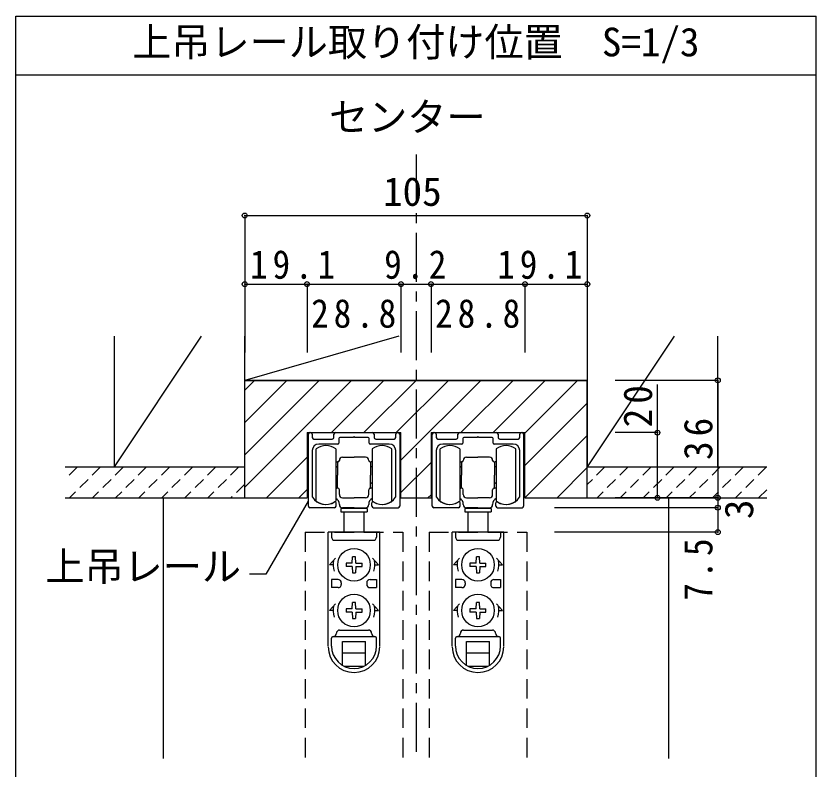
# Model space of a CAD drawing. Units: millimetres on the paper, enlarged 5 times, with parts at other scales. Extents: x -973 to 977, y -718 to 696.
# Drawn here: x -318.5 to 90.2, y -497.3 to -112.2 of the extents above; entities that cross this region are included whole.
import ezdxf
from ezdxf.enums import TextEntityAlignment as Align

# ---------------------------------------------------------------- set-up
doc = ezdxf.new("R2010")
doc.units = ezdxf.units.MM
doc.header["$LTSCALE"] = 5
doc.header["$PDMODE"] = 32
doc.header["$PDSIZE"] = 2.5
for name, pattern in [('CHAIN1', [8, 5, -1, 1, -1]), ('DASHED1', [1.8, 1.2, -0.6]), ('DASHED2', [3, 2, -1])]:
    doc.linetypes.add(name, pattern=pattern)
for name, color, linetype in [('0-A_文字', 3, 'Continuous'), ('2-1_通り芯', 4, 'CHAIN1'), ('2-2_柱', 7, 'Continuous'), ('2-3_仕上', 2, 'Continuous'), ('2-4_枠', 3, 'Continuous'), ('2-6_扉', 7, 'DASHED2'), ('2-7_金物', 7, 'Continuous'), ('2-A_寸法', 7, 'Continuous'), ('2-B_ﾊｯﾁ', 7, 'Continuous'), ('2-C', 4, 'DASHED1')]:
    doc.layers.add(name, color=color, linetype=linetype)
doc.styles.add('ＭＳ ゴシック', font='')
doc.styles.get('ＭＳ ゴシック').set_extended_font_data('MS Gothic')

msp = doc.modelspace()

# ---------------------------------------------------------------- linework, layer by layer
at = {"layer": '0-A_文字'}
for p, q in [((-318.487, -112.235), (90.22, -112.235)), ((-318.487, -526.5), (-318.487, -112.235)), ((90.22, -526.5), (90.22, -112.235)), ((-318.487, -142.235), (90.22, -142.235))]:
    msp.add_line(p, q, dxfattribs=at)
at = {"layer": '2-1_通り芯'}
msp.add_line((-114.133, -182.957), (-114.133, -491.378), dxfattribs=at)
at = {"layer": '2-2_柱'}
for p, q in [((-268.3, -275.808), (-268.3, -342.475)), ((-223.855, -275.808), (-268.3, -342.475)), ((-201.633, -342.475), (-201.633, -275.808)), ((-122.883, -275.808), (-201.633, -298.308)), ((-26.633, -275.808), (-26.633, -342.475)), ((17.811, -275.808), (-26.633, -342.475)), ((40.033, -342.475), (40.033, -275.808)), ((-26.633, -298.308), (-201.633, -298.308)), ((-268.3, -342.475), (-201.633, -342.475)), ((-26.633, -342.475), (40.033, -342.475))]:
    msp.add_line(p, q, dxfattribs=at)
at = {"layer": '2-3_仕上'}
for p, q in [((-293.3, -342.475), (-201.633, -342.475)), ((-26.633, -342.475), (65.033, -342.475)), ((-293.3, -358.308), (-201.633, -358.308)), ((-26.633, -358.308), (65.033, -358.308))]:
    msp.add_line(p, q, dxfattribs=at)
at = {"layer": '2-4_枠'}
for p, q in [((-201.633, -298.308), (-26.633, -298.308)), ((-201.633, -358.308), (-201.633, -298.308)), ((-26.633, -358.308), (-26.633, -298.308)), ((-169.8, -324.975), (-121.8, -324.975)), ((-169.8, -324.975), (-169.8, -358.308)), ((-121.8, -358.308), (-121.8, -324.975)), ((-106.467, -324.975), (-58.467, -324.975)), ((-106.467, -324.975), (-106.467, -358.308)), ((-58.467, -358.308), (-58.467, -324.975)), ((-243.3, -358.308), (-243.3, -491.378)), ((-201.633, -358.308), (-169.8, -358.308)), ((-121.8, -358.308), (-106.467, -358.308)), ((-58.467, -358.308), (-26.633, -358.308)), ((15.033, -491.378), (15.033, -358.308))]:
    msp.add_line(p, q, dxfattribs=at)
at = {"layer": '2-6_扉'}
for p, q in [((-170.8, -375.808), (-170.8, -491.378)), ((-107.467, -375.808), (-57.467, -375.808)), ((-107.467, -375.808), (-107.467, -491.378)), ((-57.467, -375.808), (-57.467, -491.378))]:
    msp.add_line(p, q, dxfattribs=at)
msp.add_lwpolyline([(-170.8, -375.808), (-120.8, -375.808), (-120.8, -491.378)], dxfattribs=at)
at = {"layer": '2-7_金物'}
for p, q in [((-169.133, -362.475), (-169.133, -325.808)), ((-168.3, -324.975), (-167.967, -324.975)), ((-167.133, -325.808), (-167.133, -327.475)), ((-156.05, -327.475), (-156.05, -325.808)), ((-155.217, -324.975), (-136.383, -324.975)), ((-135.55, -325.808), (-135.55, -327.475)), ((-124.467, -327.475), (-124.467, -325.808)), ((-123.633, -324.975), (-123.3, -324.975)), ((-122.467, -325.808), (-122.467, -362.475)), ((-105.8, -362.475), (-105.8, -325.808)), ((-104.967, -324.975), (-104.633, -324.975)), ((-103.8, -325.808), (-103.8, -327.475)), ((-92.717, -327.475), (-92.717, -325.808)), ((-91.883, -324.975), (-73.05, -324.975)), ((-72.217, -325.808), (-72.217, -327.475)), ((-61.133, -327.475), (-61.133, -325.808)), ((-60.3, -324.975), (-59.967, -324.975)), ((-59.133, -325.808), (-59.133, -362.475)), ((-166.3, -328.308), (-156.883, -328.308)), ((-154.05, -330.808), (-163.8, -330.808)), ((-153.55, -327.975), (-153.55, -330.308)), ((-138.05, -330.308), (-138.05, -327.975)), ((-127.8, -330.808), (-137.55, -330.808)), ((-134.717, -328.308), (-125.3, -328.308)), ((-102.967, -328.308), (-93.55, -328.308)), ((-90.717, -330.808), (-100.467, -330.808)), ((-90.217, -327.975), (-90.217, -330.308)), ((-74.717, -330.308), (-74.717, -327.975)), ((-64.467, -330.808), (-74.217, -330.808)), ((-71.383, -328.308), (-61.967, -328.308)), ((-167.133, -334.142), (-167.133, -357.68)), ((-165.133, -359.975), (-165.133, -333.308)), ((-155.133, -333.308), (-155.133, -346.642)), ((-136.467, -333.308), (-136.467, -346.642)), ((-126.467, -359.975), (-126.467, -333.308)), ((-124.467, -357.68), (-124.467, -334.142)), ((-103.8, -334.142), (-103.8, -357.68)), ((-101.8, -359.975), (-101.8, -333.308)), ((-91.8, -333.308), (-91.8, -346.642)), ((-73.133, -333.308), (-73.133, -346.642)), ((-63.133, -359.975), (-63.133, -333.308)), ((-61.133, -357.68), (-61.133, -334.142)), ((-151.633, -337.475), (-145.8, -337.475)), ((-139.967, -337.475), (-145.8, -337.475)), ((-88.3, -337.475), (-82.467, -337.475)), ((-76.633, -337.475), (-82.467, -337.475)), ((-155.133, -339.975), (-154.633, -339.975)), ((-155.133, -342.475), (-154.3, -342.475)), ((-154.3, -340.308), (-154.633, -339.975)), ((-154.633, -342.475), (-154.3, -342.142)), ((-154.3, -339.975), (-154.3, -346.642)), ((-154.133, -339.975), (-154.3, -339.975)), ((-137.467, -339.975), (-137.3, -339.975)), ((-137.3, -339.975), (-137.3, -346.642)), ((-137.3, -340.308), (-136.967, -339.975)), ((-136.967, -342.475), (-137.3, -342.142)), ((-136.467, -342.475), (-137.3, -342.475)), ((-136.467, -339.975), (-136.967, -339.975)), ((-91.8, -339.975), (-91.3, -339.975)), ((-91.8, -342.475), (-90.967, -342.475)), ((-90.967, -340.308), (-91.3, -339.975)), ((-91.3, -342.475), (-90.967, -342.142)), ((-90.967, -339.975), (-90.967, -346.642)), ((-90.8, -339.975), (-90.967, -339.975)), ((-74.133, -339.975), (-73.967, -339.975)), ((-73.967, -339.975), (-73.967, -346.642)), ((-73.967, -340.308), (-73.633, -339.975)), ((-73.633, -342.475), (-73.967, -342.142)), ((-73.133, -342.475), (-73.967, -342.475)), ((-73.133, -339.975), (-73.633, -339.975)), ((-155.133, -346.642), (-155.133, -359.975)), ((-154.3, -353.308), (-154.3, -346.642)), ((-137.3, -353.308), (-137.3, -346.642)), ((-136.467, -346.642), (-136.467, -359.975)), ((-91.8, -346.642), (-91.8, -359.975)), ((-90.967, -353.308), (-90.967, -346.642)), ((-73.967, -353.308), (-73.967, -346.642)), ((-73.133, -346.642), (-73.133, -359.975)), ((-155.133, -350.808), (-154.3, -350.808)), ((-154.3, -351.142), (-154.633, -350.808)), ((-137.3, -351.142), (-136.967, -350.808)), ((-136.467, -350.808), (-137.3, -350.808)), ((-91.8, -350.808), (-90.967, -350.808)), ((-90.967, -351.142), (-91.3, -350.808)), ((-73.967, -351.142), (-73.633, -350.808)), ((-73.133, -350.808), (-73.967, -350.808)), ((-155.133, -353.308), (-154.633, -353.308)), ((-154.3, -352.975), (-154.633, -353.308)), ((-154.133, -353.308), (-154.3, -353.308)), ((-153.3, -356.642), (-153.3, -354.142)), ((-138.3, -356.642), (-138.3, -354.142)), ((-137.467, -353.308), (-137.3, -353.308)), ((-137.3, -352.975), (-136.967, -353.308)), ((-136.467, -353.308), (-136.967, -353.308)), ((-91.8, -353.308), (-91.3, -353.308)), ((-90.967, -352.975), (-91.3, -353.308)), ((-90.8, -353.308), (-90.967, -353.308)), ((-89.967, -356.642), (-89.967, -354.142)), ((-74.967, -356.642), (-74.967, -354.142)), ((-74.133, -353.308), (-73.967, -353.308)), ((-73.967, -352.975), (-73.633, -353.308)), ((-73.133, -353.308), (-73.633, -353.308)), ((-151.633, -358.308), (-145.8, -358.308)), ((-139.967, -358.308), (-145.8, -358.308)), ((-88.3, -358.308), (-82.467, -358.308)), ((-76.633, -358.308), (-82.467, -358.308)), ((-155.8, -363.308), (-168.3, -363.308)), ((-154.967, -362.475), (-154.967, -360.808)), ((-145.8, -363.308), (-151.633, -363.308)), ((-150.8, -363.308), (-150.8, -363.808)), ((-145.8, -363.308), (-139.967, -363.308)), ((-140.8, -363.308), (-140.8, -363.808)), ((-136.633, -362.475), (-136.633, -360.808)), ((-135.8, -363.308), (-123.3, -363.308)), ((-92.467, -363.308), (-104.967, -363.308)), ((-91.633, -362.475), (-91.633, -360.808)), ((-82.467, -363.308), (-88.3, -363.308)), ((-87.467, -363.308), (-87.467, -363.808)), ((-82.467, -363.308), (-76.633, -363.308)), ((-77.467, -363.308), (-77.467, -363.808)), ((-73.3, -362.475), (-73.3, -360.808)), ((-72.467, -363.308), (-59.967, -363.308)), ((-152.467, -363.808), (-152.467, -365.475)), ((-139.133, -363.808), (-152.467, -363.808)), ((-152.467, -365.475), (-139.133, -365.475)), ((-150.8, -375.808), (-150.8, -365.475)), ((-140.8, -365.475), (-140.8, -375.808)), ((-139.133, -363.808), (-139.133, -365.475)), ((-89.133, -363.808), (-89.133, -365.475)), ((-75.8, -363.808), (-89.133, -363.808)), ((-89.133, -365.475), (-75.8, -365.475)), ((-87.467, -375.808), (-87.467, -365.475)), ((-77.467, -365.475), (-77.467, -375.808)), ((-75.8, -363.808), (-75.8, -365.475)), ((-158.967, -433.975), (-158.967, -375.808)), ((-132.633, -375.808), (-158.967, -375.808)), ((-157.3, -375.808), (-157.3, -378.308)), ((-134.3, -375.808), (-134.3, -378.308)), ((-132.633, -433.975), (-132.633, -375.808)), ((-95.633, -433.975), (-95.633, -375.808)), ((-69.3, -375.808), (-95.633, -375.808)), ((-93.967, -375.808), (-93.967, -378.308)), ((-70.967, -375.808), (-70.967, -378.308)), ((-69.3, -433.975), (-69.3, -375.808)), ((-155.633, -379.975), (-135.967, -379.975)), ((-92.3, -379.975), (-72.633, -379.975)), ((-155.228, -389.142), (-158.3, -392.475)), ((-146.666, -391.609), (-149.883, -391.665)), ((-149.883, -391.665), (-149.883, -393.285)), ((-146.666, -391.609), (-146.61, -388.392)), ((-144.99, -388.392), (-146.61, -388.392)), ((-144.934, -391.609), (-144.99, -388.392)), ((-144.934, -391.609), (-141.717, -391.665)), ((-141.717, -393.285), (-141.717, -391.665)), ((-136.372, -389.142), (-133.3, -392.475)), ((-91.895, -389.142), (-94.967, -392.475)), ((-83.333, -391.609), (-86.55, -391.665)), ((-86.55, -391.665), (-86.55, -393.285)), ((-83.333, -391.609), (-83.277, -388.392)), ((-81.657, -388.392), (-83.277, -388.392)), ((-81.6, -391.609), (-81.657, -388.392)), ((-81.6, -391.609), (-78.383, -391.665)), ((-78.383, -393.285), (-78.383, -391.665)), ((-73.038, -389.142), (-69.967, -392.475)), ((-156.467, -392.475), (-158.3, -392.475)), ((-146.666, -393.341), (-149.883, -393.285)), ((-146.666, -393.341), (-146.61, -396.558)), ((-144.934, -393.341), (-144.99, -396.558)), ((-144.934, -393.341), (-141.717, -393.285)), ((-135.133, -392.475), (-133.3, -392.475)), ((-93.133, -392.475), (-94.967, -392.475)), ((-83.333, -393.341), (-86.55, -393.285)), ((-83.333, -393.341), (-83.277, -396.558)), ((-81.6, -393.341), (-81.657, -396.558)), ((-81.6, -393.341), (-78.383, -393.285)), ((-71.8, -392.475), (-69.967, -392.475)), ((-157.3, -399.975), (-157.3, -404.142)), ((-153.967, -399.975), (-157.3, -399.975)), ((-146.61, -396.558), (-144.99, -396.558)), ((-137.633, -399.975), (-134.3, -399.975)), ((-134.3, -399.975), (-134.3, -404.142)), ((-93.967, -399.975), (-93.967, -404.142)), ((-90.633, -399.975), (-93.967, -399.975)), ((-83.277, -396.558), (-81.657, -396.558)), ((-74.3, -399.975), (-70.967, -399.975)), ((-70.967, -399.975), (-70.967, -404.142)), ((-153.967, -404.142), (-157.3, -404.142)), ((-152.3, -401.642), (-152.3, -402.475)), ((-139.3, -401.642), (-139.3, -402.475)), ((-137.633, -404.142), (-134.3, -404.142)), ((-90.633, -404.142), (-93.967, -404.142)), ((-88.967, -401.642), (-88.967, -402.475)), ((-75.967, -401.642), (-75.967, -402.475)), ((-74.3, -404.142), (-70.967, -404.142)), ((-155.228, -412.475), (-158.3, -415.808)), ((-146.666, -414.942), (-146.61, -411.725)), ((-144.99, -411.725), (-146.61, -411.725)), ((-144.934, -414.942), (-144.99, -411.725)), ((-136.372, -412.475), (-133.3, -415.808)), ((-91.895, -412.475), (-94.967, -415.808)), ((-83.333, -414.942), (-83.277, -411.725)), ((-81.657, -411.725), (-83.277, -411.725)), ((-81.6, -414.942), (-81.657, -411.725)), ((-73.038, -412.475), (-69.967, -415.808)), ((-156.467, -415.808), (-158.3, -415.808)), ((-146.666, -414.942), (-149.883, -414.998)), ((-149.883, -414.998), (-149.883, -416.618)), ((-146.666, -416.674), (-149.883, -416.618)), ((-146.666, -416.674), (-146.61, -419.892)), ((-144.934, -416.674), (-144.99, -419.892)), ((-144.934, -414.942), (-141.717, -414.998)), ((-144.934, -416.674), (-141.717, -416.618)), ((-141.717, -416.618), (-141.717, -414.998)), ((-135.133, -415.808), (-133.3, -415.808)), ((-93.133, -415.808), (-94.967, -415.808)), ((-83.333, -414.942), (-86.55, -414.998)), ((-86.55, -414.998), (-86.55, -416.618)), ((-83.333, -416.674), (-86.55, -416.618)), ((-83.333, -416.674), (-83.277, -419.892)), ((-81.6, -416.674), (-81.657, -419.892)), ((-81.6, -414.942), (-78.383, -414.998)), ((-81.6, -416.674), (-78.383, -416.618)), ((-78.383, -416.618), (-78.383, -414.998)), ((-71.8, -415.808), (-69.967, -415.808)), ((-146.61, -419.892), (-144.99, -419.892)), ((-83.277, -419.892), (-81.657, -419.892)), ((-156.467, -429.142), (-135.133, -429.142)), ((-153.133, -425.808), (-138.467, -425.808)), ((-93.133, -429.142), (-71.8, -429.142)), ((-89.8, -425.808), (-75.133, -425.808)), ((-157.3, -433.975), (-157.3, -429.975)), ((-151.633, -431.642), (-139.967, -431.642)), ((-151.633, -443.886), (-151.633, -431.642)), ((-139.967, -443.886), (-139.967, -431.642)), ((-134.3, -433.975), (-134.3, -429.975)), ((-93.967, -433.975), (-93.967, -429.975)), ((-88.3, -431.642), (-76.633, -431.642)), ((-88.3, -443.886), (-88.3, -431.642)), ((-76.633, -443.886), (-76.633, -431.642)), ((-70.967, -433.975), (-70.967, -429.975)), ((-151.633, -437.475), (-139.967, -437.475)), ((-88.3, -437.475), (-76.633, -437.475)), ((-150.847, -444.308), (-140.753, -444.308)), ((-87.514, -444.308), (-77.42, -444.308))]:
    msp.add_line(p, q, dxfattribs=at)
for points in [[(-138.55, -327.475), (-145.3, -327.475), (-145.8, -326.975), (-146.3, -327.475), (-153.05, -327.475)], [(-75.217, -327.475), (-81.967, -327.475), (-82.467, -326.975), (-82.967, -327.475), (-89.717, -327.475)]]:
    msp.add_lwpolyline(points, dxfattribs=at)
for centre in [(-145.8, -392.475), (-82.467, -392.475), (-145.8, -415.808), (-82.467, -415.808)]:
    msp.add_circle(centre, 8.333, dxfattribs=at)
for centre, radius, start, end in [((-168.3, -325.808), 0.833, 90, 180), ((-167.967, -325.808), 0.833, 360, 90), ((-155.217, -325.808), 0.833, 90, 180), ((-136.383, -325.808), 0.833, 0, 90), ((-123.633, -325.808), 0.833, 90, 180), ((-123.3, -325.808), 0.833, 0, 90), ((-104.967, -325.808), 0.833, 90, 180), ((-104.633, -325.808), 0.833, 360, 90), ((-91.883, -325.808), 0.833, 90, 180), ((-73.05, -325.808), 0.833, 0, 90), ((-60.3, -325.808), 0.833, 90, 180), ((-59.967, -325.808), 0.833, 0, 90), ((-166.3, -327.475), 0.833, 180, 270), ((-163.8, -334.142), 3.333, 90, 180), ((-156.883, -327.475), 0.833, 270, 0), ((-154.05, -330.308), 0.5, 270, 360), ((-153.05, -327.975), 0.5, 90, 180), ((-138.55, -327.975), 0.5, 0, 90), ((-137.55, -330.308), 0.5, 180, 270), ((-134.717, -327.475), 0.833, 180, 270), ((-127.8, -334.142), 3.333, 0, 90), ((-125.3, -327.475), 0.833, 270, 360), ((-102.967, -327.475), 0.833, 180, 270), ((-100.467, -334.142), 3.333, 90, 180), ((-93.55, -327.475), 0.833, 270, 0), ((-90.717, -330.308), 0.5, 270, 360), ((-89.717, -327.975), 0.5, 90, 180), ((-75.217, -327.975), 0.5, 0, 90), ((-74.217, -330.308), 0.5, 180, 270), ((-71.383, -327.475), 0.833, 180, 270), ((-64.467, -334.142), 3.333, 0, 90), ((-61.967, -327.475), 0.833, 270, 360), ((-160.133, -339.975), 8.333, 53.1301, 126.8699), ((-131.467, -339.975), 8.333, 53.1301, 126.8699), ((-96.8, -339.975), 8.333, 53.1301, 126.8699), ((-68.133, -339.975), 8.333, 53.1301, 126.8699), ((-154.133, -339.142), 0.833, 270, 0), ((-151.633, -339.142), 1.667, 90, 180), ((-139.967, -339.142), 1.667, 0, 90), ((-137.467, -339.142), 0.833, 180, 270), ((-90.8, -339.142), 0.833, 270, 0), ((-88.3, -339.142), 1.667, 90, 180), ((-76.633, -339.142), 1.667, 0, 90), ((-74.133, -339.142), 0.833, 180, 270), ((-154.133, -354.142), 0.833, 0, 90), ((-137.467, -354.142), 0.833, 90, 180), ((-90.8, -354.142), 0.833, 0, 90), ((-74.133, -354.142), 0.833, 90, 180), ((-166.633, -357.68), 0.5, 180, 213.92311), ((-160.133, -353.308), 8.333, 213.92311, 301.89079), ((-156.633, -361.642), 3.333, 0, 63.25632), ((-151.633, -356.642), 1.667, 180, 270), ((-139.967, -356.642), 1.667, 270, 0), ((-134.967, -361.642), 3.333, 116.74368, 180), ((-131.467, -353.308), 8.333, 238.10921, 326.07689), ((-124.967, -357.68), 0.5, 326.07689, 360), ((-103.3, -357.68), 0.5, 180, 213.92311), ((-96.8, -353.308), 8.333, 213.92311, 301.89079), ((-93.3, -361.642), 3.333, 0, 63.25632), ((-88.3, -356.642), 1.667, 180, 270), ((-76.633, -356.642), 1.667, 270, 0), ((-71.633, -361.642), 3.333, 116.74368, 180), ((-68.133, -353.308), 8.333, 238.10921, 326.07689), ((-61.633, -357.68), 0.5, 326.07689, 360), ((-168.3, -362.475), 0.833, 180, 270), ((-160.133, -353.308), 8.333, 233.1301, 306.8699), ((-155.8, -362.475), 0.833, 270, 0), ((-155.467, -360.808), 0.5, 360, 121.89079), ((-151.633, -361.642), 1.667, 180, 270), ((-139.967, -361.642), 1.667, 270, 0), ((-136.133, -360.808), 0.5, 58.10921, 180), ((-135.8, -362.475), 0.833, 180, 270), ((-131.467, -353.308), 8.333, 233.1301, 306.8699), ((-123.3, -362.475), 0.833, 270, 0), ((-104.967, -362.475), 0.833, 180, 270), ((-96.8, -353.308), 8.333, 233.1301, 306.8699), ((-92.467, -362.475), 0.833, 270, 0), ((-92.133, -360.808), 0.5, 360, 121.89079), ((-88.3, -361.642), 1.667, 180, 270), ((-76.633, -361.642), 1.667, 270, 0), ((-72.8, -360.808), 0.5, 58.10921, 180), ((-72.467, -362.475), 0.833, 180, 270), ((-68.133, -353.308), 8.333, 233.1301, 306.8699), ((-59.967, -362.475), 0.833, 270, 0), ((-155.633, -378.308), 1.667, 180, 270), ((-135.967, -378.308), 1.667, 270, 0), ((-92.3, -378.308), 1.667, 180, 270), ((-72.633, -378.308), 1.667, 270, 0), ((-145.8, -392.475), 10.667, 167.82427, 198.20996), ((-145.8, -392.475), 10.667, 341.79004, 12.17573), ((-82.467, -392.475), 10.667, 167.82427, 198.20996), ((-82.467, -392.475), 10.667, 341.79004, 12.17573), ((-153.967, -401.642), 1.667, 0, 90), ((-137.633, -401.642), 1.667, 90, 180), ((-90.633, -401.642), 1.667, 0, 90), ((-74.3, -401.642), 1.667, 90, 180), ((-153.967, -402.475), 1.667, 270, 0), ((-137.633, -402.475), 1.667, 180, 270), ((-90.633, -402.475), 1.667, 270, 0), ((-74.3, -402.475), 1.667, 180, 270), ((-145.8, -415.808), 10.667, 167.82427, 198.20996), ((-145.8, -415.808), 10.667, 341.79004, 12.17573), ((-82.467, -415.808), 10.667, 167.82427, 198.20996), ((-82.467, -415.808), 10.667, 341.79004, 12.17573), ((-156.467, -429.975), 0.833, 90, 180), ((-156.467, -427.475), 1.667, 270, 0), ((-153.133, -427.475), 1.667, 90, 180), ((-138.467, -427.475), 1.667, 0, 90), ((-135.133, -427.475), 1.667, 180, 270), ((-135.133, -429.975), 0.833, 0, 90), ((-93.133, -429.975), 0.833, 90, 180), ((-93.133, -427.475), 1.667, 270, 0), ((-89.8, -427.475), 1.667, 90, 180), ((-75.133, -427.475), 1.667, 0, 90), ((-71.8, -427.475), 1.667, 180, 270), ((-71.8, -429.975), 0.833, 0, 90), ((-145.8, -434.308), 13.167, 180, 0), ((-145.8, -433.975), 11.5, 180, 0), ((-82.467, -434.308), 13.167, 180, 0), ((-82.467, -433.975), 11.5, 180, 0)]:
    msp.add_arc(centre, radius, start, end, dxfattribs=at)
at = {"layer": '2-A_寸法'}
for p, q in [((-169.3, -359.975), (-190.828, -397.262)), ((-190.828, -397.262), (-199.161, -397.262))]:
    msp.add_line(p, q, dxfattribs=at)
at = {"layer": '2-B_ﾊｯﾁ', "color": 4}
for p, q in [((-201.633, -214.142), (-26.633, -214.142)), ((-201.633, -214.142), (-201.633, -249.142)), ((-26.633, -214.142), (-26.633, -249.142)), ((-201.633, -249.142), (-169.8, -249.142)), ((-201.633, -249.142), (-201.633, -284.142)), ((-169.8, -249.142), (-169.8, -284.142)), ((-169.8, -249.142), (-121.8, -249.142)), ((-121.8, -249.142), (-121.8, -284.142)), ((-121.8, -249.142), (-106.467, -249.142)), ((-106.467, -249.142), (-106.467, -284.142)), ((-106.467, -249.142), (-58.467, -249.142)), ((-58.467, -249.142), (-58.467, -284.142)), ((-58.467, -249.142), (-26.633, -249.142)), ((-26.633, -249.142), (-26.633, -284.142)), ((40.033, -298.308), (-12.467, -298.308)), ((40.033, -298.308), (40.033, -358.308)), ((9.2, -358.308), (9.2, -300.447)), ((9.2, -324.975), (-12.467, -324.975)), ((40.033, -358.308), (-12.467, -358.308)), ((40.033, -358.308), (40.033, -363.308)), ((40.033, -363.308), (-43.3, -363.308)), ((40.033, -363.308), (40.033, -375.808)), ((40.033, -375.808), (-43.3, -375.808))]:
    msp.add_line(p, q, dxfattribs=at)
at = {"layer": '2-B_ﾊｯﾁ'}
for p in [(-201.633, -214.142), (-26.633, -214.142), (-201.633, -249.142), (-169.8, -249.142), (-121.8, -249.142), (-106.467, -249.142), (-58.467, -249.142), (-26.633, -249.142), (40.033, -298.308), (9.2, -324.975), (9.2, -358.308), (40.033, -358.308), (40.033, -363.308), (40.033, -375.808)]:
    msp.add_point(p, dxfattribs=at)
at = {"layer": '2-C', "linetype": 'Continuous'}
for p, q in [((-201.633, -319.884), (-180.057, -298.308)), ((-201.633, -352.882), (-147.059, -298.308)), ((-201.633, -336.383), (-163.558, -298.308)), ((-201.633, -303.385), (-196.557, -298.308)), ((-157.227, -324.975), (-130.56, -298.308)), ((-140.727, -324.975), (-114.061, -298.308)), ((-124.228, -324.975), (-97.562, -298.308)), ((-121.8, -339.046), (-81.062, -298.308)), ((-91.23, -324.975), (-64.563, -298.308)), ((-74.731, -324.975), (-48.064, -298.308)), ((-58.467, -325.21), (-31.565, -298.308)), ((-58.467, -341.709), (-26.633, -309.876)), ((-58.467, -358.208), (-26.633, -326.375)), ((-190.56, -358.308), (-169.8, -337.548)), ((-121.8, -355.545), (-106.467, -340.212)), ((-42.068, -358.308), (-26.633, -342.874)), ((-174.061, -358.308), (-169.8, -354.047)), ((-108.064, -358.308), (-106.467, -356.711))]:
    msp.add_line(p, q, dxfattribs=at)
at = {"layer": '2-C'}
for p, q in [((-287.116, -342.475), (-293.3, -348.659)), ((-275.331, -342.475), (-291.164, -358.308)), ((-263.546, -342.475), (-279.379, -358.308)), ((-251.761, -342.475), (-267.594, -358.308)), ((-239.976, -342.475), (-255.809, -358.308)), ((-228.19, -342.475), (-244.024, -358.308)), ((-216.405, -342.475), (-232.239, -358.308)), ((-204.62, -342.475), (-220.454, -358.308)), ((-17.594, -342.475), (-26.633, -351.514)), ((-5.809, -342.475), (-21.642, -358.308)), ((5.976, -342.475), (-9.857, -358.308)), ((17.761, -342.475), (1.928, -358.308)), ((29.546, -342.475), (13.713, -358.308)), ((41.332, -342.475), (25.498, -358.308)), ((53.117, -342.475), (37.283, -358.308)), ((64.902, -342.475), (49.068, -358.308)), ((-201.633, -351.273), (-208.668, -358.308)), ((65.033, -354.128), (60.854, -358.308))]:
    msp.add_line(p, q, dxfattribs=at)

# ---------------------------------------------------------------- texts
at = {"layer": '0-A_文字', "color": 7, "style": 'ＭＳ ゴシック'}
msp.add_text('上吊レール取り付け位置\u3000S=1/3', height=14.66, dxfattribs=at).set_placement((-259.133, -137.235), align=Align.BOTTOM_LEFT)
at = {"layer": '2-A_寸法', "style": 'ＭＳ ゴシック'}
for s, p in [('センター', (-158.578, -175.499)), ('上吊レール', (-303.504, -405.04))]:
    msp.add_text(s, height=14.66, dxfattribs=at).set_placement(p, align=Align.BOTTOM_LEFT)
at = {"layer": '2-B_ﾊｯﾁ', "style": 'ＭＳ ゴシック'}
msp.add_text('105', height=14.66, dxfattribs=at).set_placement((-130.939, -213.586), align=Align.BOTTOM_LEFT)
msp.add_text('3', height=14.66, rotation=90, dxfattribs=at).set_placement((62.533, -369.142), align=Align.BOTTOM_LEFT)
at = {"layer": '2-B_ﾊｯﾁ', "char_height": 14.66, "attachment_point": 7, "style": 'ＭＳ ゴシック'}
for s, insert in [('\\T1.28;\\W0.9;19.1', (-198.895, -246.642)), ('\\T1.27;\\W0.9;9.2', (-130.383, -246.642)), ('\\T1.28;\\W0.9;19.1', (-72.619, -246.642)), ('\\T1.28;\\W0.9;28.8', (-167.675, -271.642)), ('\\T1.28;\\W0.9;28.8', (-104.342, -271.642))]:
    msp.add_mtext(s, dxfattribs=dict(at, insert=insert))
at = {"layer": '2-B_ﾊｯﾁ', "char_height": 14.66, "attachment_point": 7, "rotation": 90, "style": 'ＭＳ ゴシック'}
for s, insert in [('\\T1.27;\\W0.95;20', (6.7, -322.267)), ('\\T1.27;\\W0.95;36', (37.533, -338.933)), ('\\T1.27;\\W0.9;7.5', (37.533, -410.808))]:
    msp.add_mtext(s, dxfattribs=dict(at, insert=insert))

doc.saveas('drawing.dxf')
